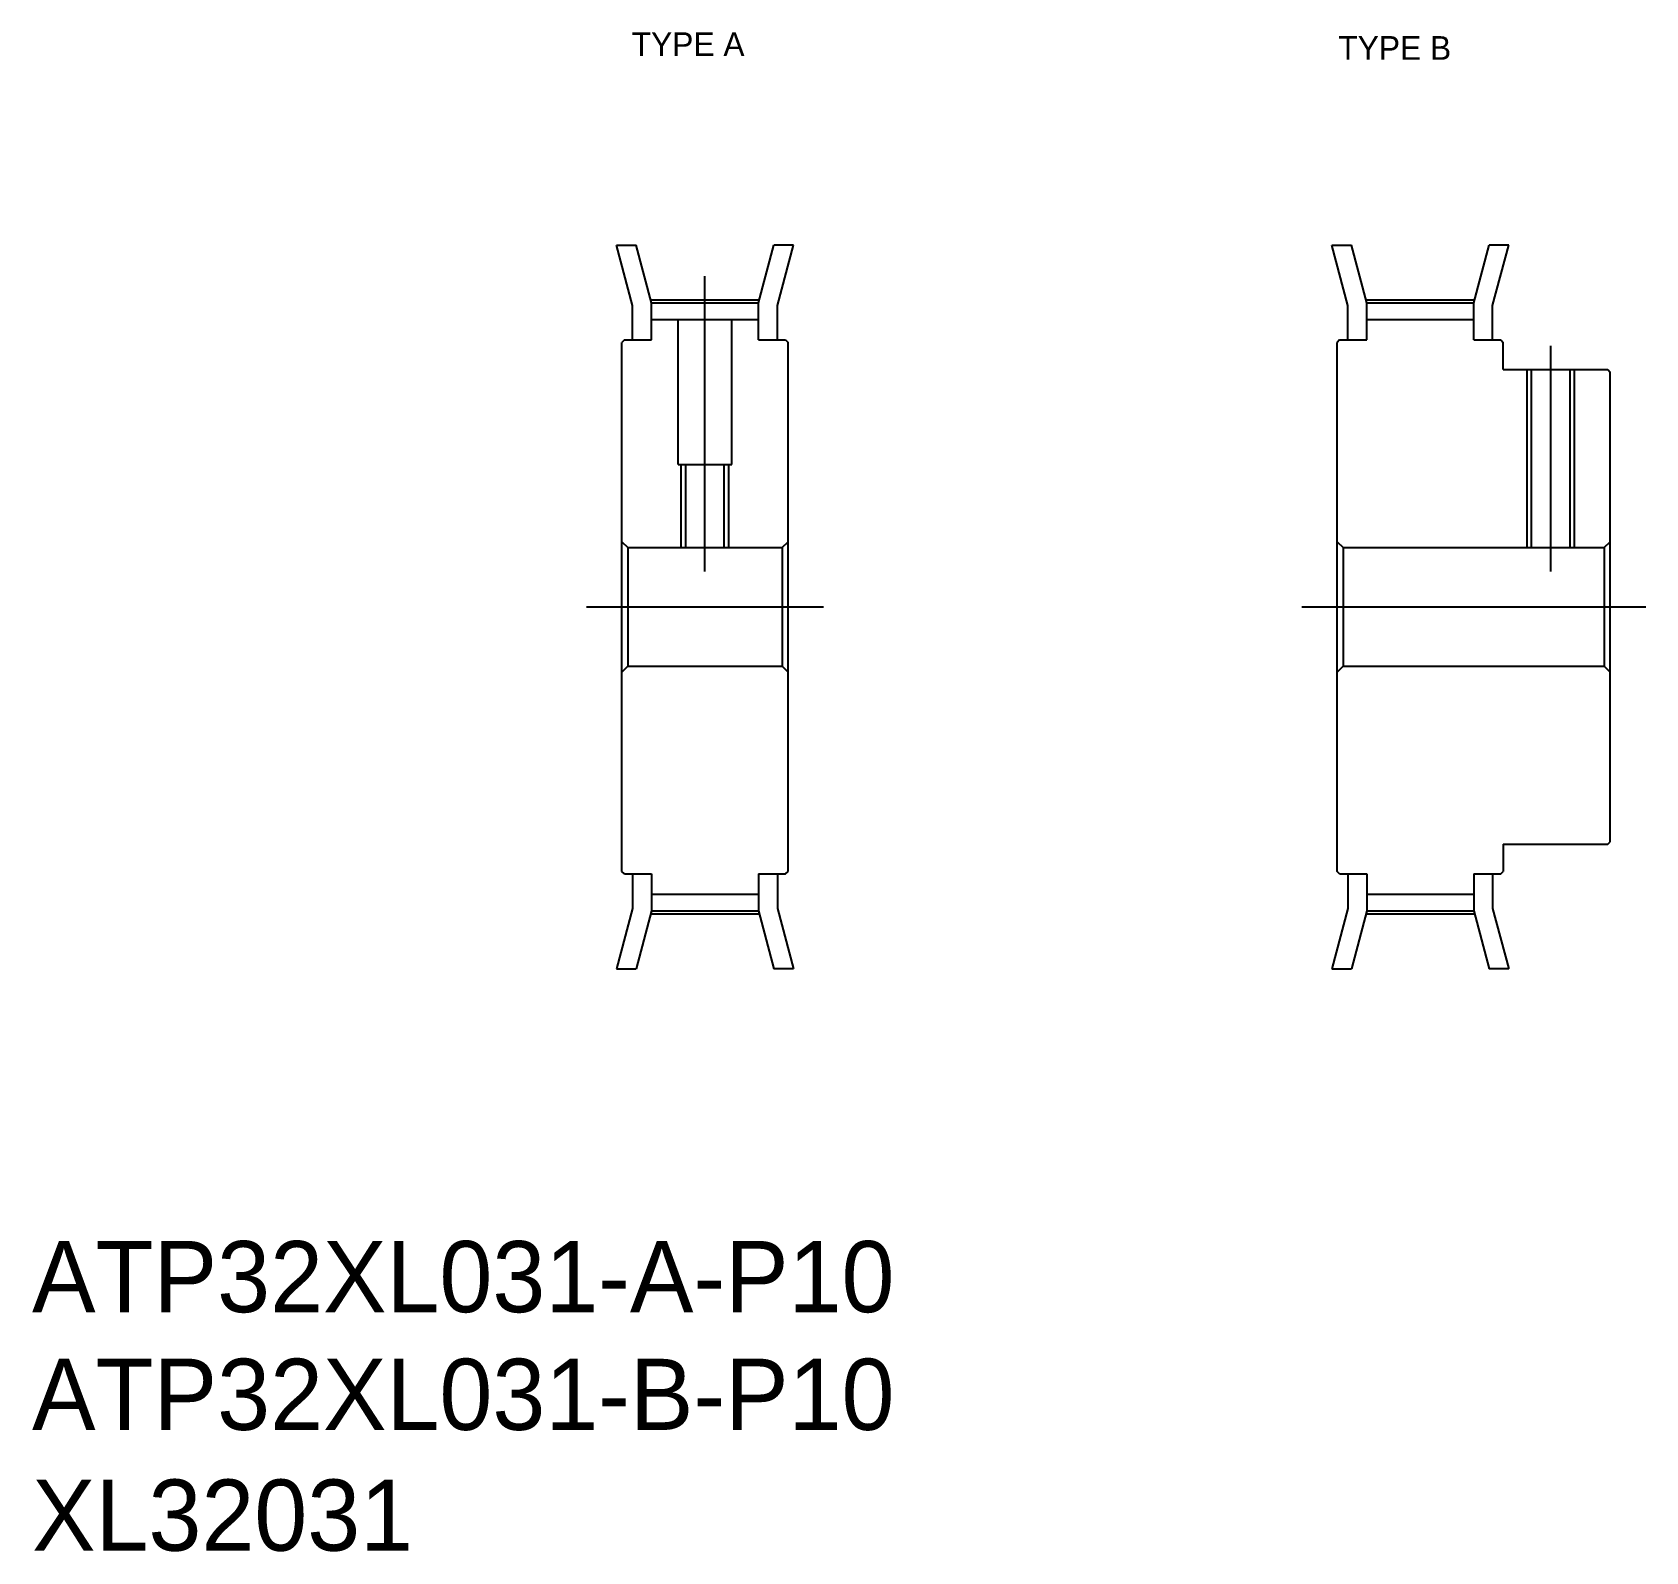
# Model space of a CAD drawing. Extents: x -286 to -150, y -61 to 67.
import ezdxf

# ---------------------------------------------------------------- set-up
doc = ezdxf.new("R2010")
doc.units = 0
doc.linetypes.add('CENTER', pattern=[50.8, 31.75, -6.35, 6.35, -6.35])
doc.layers.get('0').update_dxf_attribs({"linetype": 'CONTINUOUS'})
doc.layers.add('CENTER', color=1, linetype='CENTER')

msp = doc.modelspace()

# ---------------------------------------------------------------- linework, layer by layer
for p, q in [((-235.36, 44.13), (-236.72, 49.23)), ((-236.72, 49.23), (-235.07, 49.23)), ((-233.76, 44.35), (-235.07, 49.23)), ((-224.76, 44.35), (-223.45, 49.23)), ((-221.8, 49.23), (-223.45, 49.23)), ((-223.16, 44.13), (-221.8, 49.23)), ((-175.06, 44.13), (-176.42, 49.23)), ((-176.42, 49.23), (-174.76, 49.23)), ((-173.46, 44.35), (-174.76, 49.23)), ((-164.46, 44.35), (-163.15, 49.23)), ((-161.49, 49.23), (-163.15, 49.23)), ((-162.86, 44.13), (-161.49, 49.23)), ((-235.36, 41.23), (-235.36, 44.13)), ((-233.76, 44.35), (-224.76, 44.35)), ((-233.76, 41.23), (-233.76, 44.35)), ((-224.76, 41.23), (-224.76, 44.35)), ((-223.16, 41.23), (-223.16, 44.13)), ((-175.06, 41.23), (-175.06, 44.13)), ((-173.46, 44.35), (-164.46, 44.35)), ((-173.46, 41.23), (-173.46, 44.35)), ((-164.46, 41.23), (-164.46, 44.35)), ((-162.86, 41.23), (-162.86, 44.13)), ((-233.76, 42.95), (-224.76, 42.95)), ((-231.51, 30.73), (-231.51, 42.95)), ((-227.01, 30.73), (-227.01, 42.95)), ((-173.46, 42.95), (-164.46, 42.95)), ((-236.06, 41.23), (-236.26, 41.03)), ((-236.26, -3.57), (-236.26, 41.03)), ((-236.06, 41.23), (-233.76, 41.23)), ((-224.76, 41.23), (-222.46, 41.23)), ((-222.46, 41.23), (-222.26, 41.03)), ((-222.26, -3.57), (-222.26, 41.03)), ((-175.76, 41.23), (-175.96, 41.03)), ((-175.96, -3.57), (-175.96, 41.03)), ((-175.76, 41.23), (-173.46, 41.23)), ((-164.46, 41.23), (-162.16, 41.23)), ((-162.16, 41.23), (-161.96, 41.03)), ((-161.96, 38.73), (-161.96, 41.03)), ((-161.96, 38.73), (-153.16, 38.73)), ((-159.58, 23.73), (-159.58, 38.73)), ((-156.33, 23.73), (-156.33, 38.73)), ((-153.16, 38.73), (-152.96, 38.53)), ((-152.96, -1.07), (-152.96, 38.53)), ((-231.51, 30.73), (-227.01, 30.73)), ((-230.88, 23.73), (-230.88, 30.73)), ((-227.64, 23.73), (-227.64, 30.73)), ((-236.26, 24.23), (-235.76, 23.73)), ((-235.76, 23.73), (-222.76, 23.73)), ((-235.76, 23.73), (-235.76, 13.73)), ((-222.76, 23.73), (-222.26, 24.23)), ((-222.76, 23.73), (-222.76, 13.73)), ((-175.96, 24.23), (-175.46, 23.73)), ((-175.46, 23.73), (-153.46, 23.73)), ((-175.46, 23.73), (-175.46, 13.73)), ((-153.46, 23.73), (-152.96, 24.23)), ((-153.46, 23.73), (-153.46, 13.73)), ((-235.76, 13.73), (-236.26, 13.23)), ((-235.76, 13.73), (-222.76, 13.73)), ((-222.76, 13.73), (-222.26, 13.23)), ((-175.46, 13.73), (-175.96, 13.23)), ((-175.46, 13.73), (-153.46, 13.73)), ((-153.46, 13.73), (-152.96, 13.23)), ((-161.96, -1.27), (-153.16, -1.27)), ((-161.96, -1.27), (-161.96, -3.57)), ((-153.16, -1.27), (-152.96, -1.07)), ((-236.06, -3.77), (-236.26, -3.57)), ((-236.06, -3.77), (-233.76, -3.77)), ((-235.36, -3.77), (-235.36, -6.68)), ((-233.76, -3.77), (-233.76, -6.89)), ((-224.76, -3.77), (-222.46, -3.77)), ((-224.76, -3.77), (-224.76, -6.89)), ((-223.16, -3.77), (-223.16, -6.68)), ((-222.46, -3.77), (-222.26, -3.57)), ((-175.76, -3.77), (-175.96, -3.57)), ((-175.76, -3.77), (-173.46, -3.77)), ((-175.06, -3.77), (-175.06, -6.68)), ((-173.46, -3.77), (-173.46, -6.89)), ((-164.46, -3.77), (-164.46, -6.89)), ((-164.46, -3.77), (-162.16, -3.77)), ((-162.86, -3.77), (-162.86, -6.68)), ((-162.16, -3.77), (-161.96, -3.57)), ((-235.36, -6.68), (-236.72, -11.77)), ((-233.76, -5.49), (-224.76, -5.49)), ((-223.16, -6.68), (-221.8, -11.77)), ((-175.06, -6.68), (-176.42, -11.77)), ((-173.46, -5.49), (-164.46, -5.49)), ((-162.86, -6.68), (-161.49, -11.77)), ((-233.76, -6.89), (-235.07, -11.77)), ((-233.76, -6.89), (-224.76, -6.89)), ((-224.76, -6.89), (-223.45, -11.77)), ((-173.46, -6.89), (-174.76, -11.77)), ((-173.46, -6.89), (-164.46, -6.89)), ((-164.46, -6.89), (-163.15, -11.77)), ((-236.72, -11.77), (-235.07, -11.77)), ((-221.8, -11.77), (-223.45, -11.77)), ((-176.42, -11.77), (-174.76, -11.77)), ((-161.49, -11.77), (-163.15, -11.77))]:
    msp.add_line(p, q)
at = {"color": 3}
for p, q in [((-159.96, 23.73), (-159.96, 38.73)), ((-155.96, 23.73), (-155.96, 38.73)), ((-231.26, 23.73), (-231.26, 30.73)), ((-227.26, 23.73), (-227.26, 30.73))]:
    msp.add_line(p, q, dxfattribs=at)
at = {"layer": 'CENTER', "color": 1, "linetype": 'CENTER'}
for p, q in [((-229.26, 21.73), (-229.26, 46.6)), ((-233.76, 44.6), (-224.76, 44.6)), ((-173.46, 44.6), (-164.46, 44.6)), ((-157.96, 21.73), (-157.96, 40.73)), ((-239.26, 18.73), (-219.26, 18.73)), ((-178.96, 18.73), (-149.96, 18.73)), ((-233.76, -7.14), (-224.76, -7.14)), ((-173.46, -7.14), (-164.46, -7.14))]:
    msp.add_line(p, q, dxfattribs=at)

# ---------------------------------------------------------------- texts
for s, p in [('TYPE A', (-235.44, 65.16)), ('TYPE B', (-175.87, 64.84))]:
    msp.add_text(s, height=2).set_placement(p)
at = {"color": 7, "linetype": 'CONTINUOUS'}
for s, p in [('ATP32XL031-A-P10', (-285.99, -40.71)), ('ATP32XL031-B-P10', (-285.99, -50.63)), ('XL32031', (-285.99, -60.81))]:
    msp.add_text(s, height=6, dxfattribs=at).set_placement(p)

doc.saveas('drawing.dxf')
